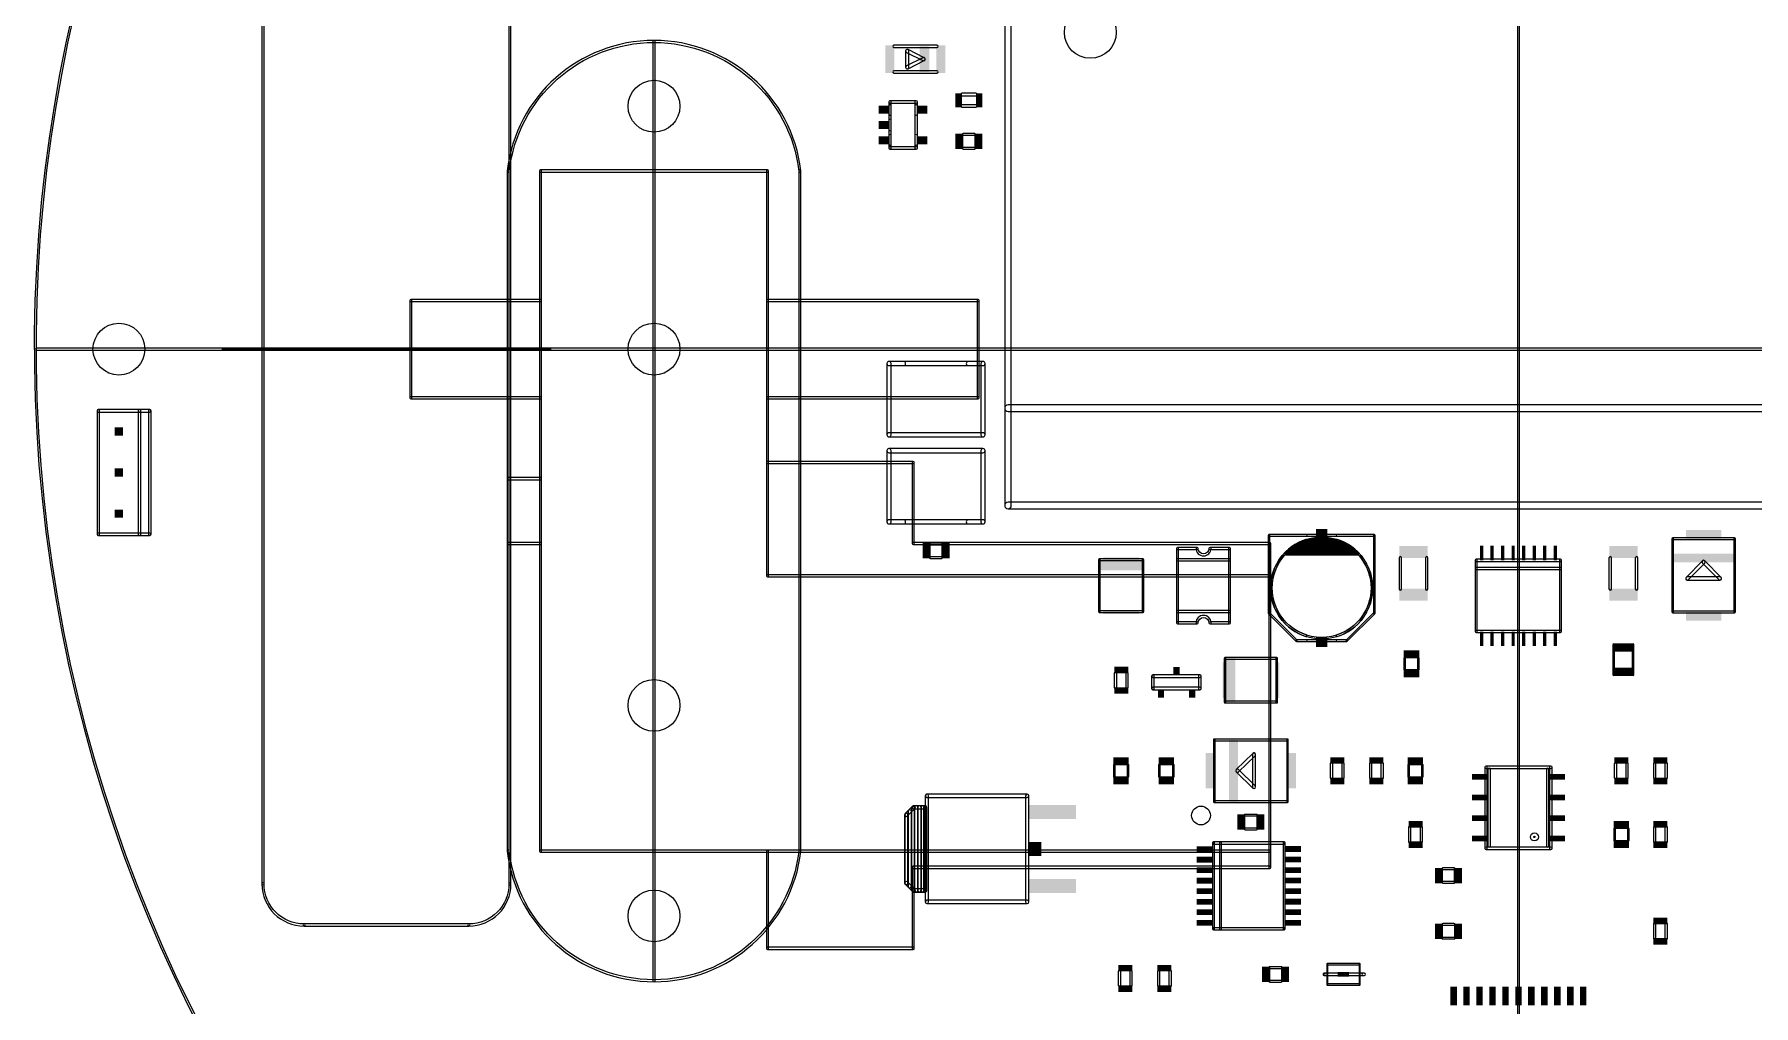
# Model space of a CAD drawing. Extents: x -92 to 94, y -92 to 86.
# Drawn here: x -91.6 to 14.5, y -40.5 to 19.4 of the extents above; entities that cross this region are included whole.
import ezdxf

# ---------------------------------------------------------------- set-up
doc = ezdxf.new("R2010")
doc.units = 0
for name, color, linetype in [('20', 178, 'CONTINUOUS'), ('21', 6, 'CONTINUOUS'), ('51', 251, 'CONTINUOUS')]:
    doc.layers.add(name, color=color, linetype=linetype)

# ---------------------------------------------------------------- blocks, each defined once
blk = doc.blocks.new('RECT')
blk.add_solid([(-0.5, -0.5), (0.5, -0.5), (-0.5, 0.5), (0.5, 0.5)])

msp = doc.modelspace()

# ---------------------------------------------------------------- linework, layer by layer
at = {"layer": '20'}
for points in [[(-30.4589, 86.3001, 1), (-30.5011, 86.4199, 5.8333), (30.5011, 86.4199, 1), (30.4589, 86.3001, -5.8333)], [(-77.4065, -33.02), (-77.4065, 33.02, 1), (-77.5335, 33.02), (-77.5335, -33.02, 1)], [(-62.2935, 33.02), (-62.2935, -33.02, 1), (-62.1665, -33.02), (-62.1665, 33.02, 1)], [(-77.4065, -33.02, 1), (-77.5335, -33.02, 0.4142), (-74.93, -35.6235, 1), (-74.93, -35.4965, -0.4142)], [(-77.4065, -33.02, 1), (-77.5335, -33.02, 0.4142), (-74.93, -35.6235, 1), (-74.93, -35.4965, -0.4142)], [(-77.4065, -33.02, 1), (-77.5335, -33.02, 0.4142), (-74.93, -35.6235, 1), (-74.93, -35.4965, -0.4142)], [(-64.77, -35.4965, 1), (-64.77, -35.6235, 0.4142), (-62.1665, -33.02, 1), (-62.2935, -33.02, -0.4142)], [(-64.77, -35.4965, 1), (-64.77, -35.6235, 0.4142), (-62.1665, -33.02, 1), (-62.2935, -33.02, -0.4142)], [(-64.77, -35.4965, 1), (-64.77, -35.6235, 0.4142), (-62.1665, -33.02, 1), (-62.2935, -33.02, -0.4142)], [(-64.77, -35.4965), (-74.93, -35.4965, 1), (-74.93, -35.6235), (-64.77, -35.6235, 1)]]:
    msp.add_lwpolyline(points, format="xyb", close=True, dxfattribs=at)
for centre in [(-26.416, 19.558), (-53.34, 15), (-86.36, 0), (-53.34, 0), (-53.34, -22), (-53.34, -35)]:
    msp.add_circle(centre, 1.6, dxfattribs=at)
at = {"layer": '21'}
for points in [[(-31.6992, 48.348), (-31.6992, -9.652, 1), (-31.2928, -9.652), (-31.2928, 48.348, 1)], [(-44.4031, 10.9926, 1), (-44.2769, 11.0074, 0.8889), (-62.4031, 11.0074, 1), (-62.2769, 10.9926, -0.8889)], [(-36.6656, 17.9979), (-37.6656, 18.4979, 1), (-37.7564, 18.3161), (-36.7564, 17.8161, 1)], [(-37.8126, 18.407), (-37.8126, 17.407, 1), (-37.6094, 17.407), (-37.6094, 18.407, 1)], [(-37.6656, 17.3161), (-36.6656, 17.8161, 1), (-36.7564, 17.9979), (-37.7564, 17.4979, 1)], [(-38.783, 15.1888), (-37.163, 15.1888, 1), (-37.163, 15.3412), (-38.783, 15.3412, 1)], [(-38.7068, 15.171), (-38.7068, 15.265, 1), (-38.8592, 15.265), (-38.8592, 15.171, 1)], [(-37.2392, 15.265), (-37.2392, 15.171, 1), (-37.0868, 15.171), (-37.0868, 15.265, 1)], [(-38.7068, 14.271), (-38.7068, 14.365, 1), (-38.8592, 14.365), (-38.8592, 14.271, 1)], [(-37.2392, 14.365), (-37.2392, 13.321, 1), (-37.0868, 13.321), (-37.0868, 14.365, 1)], [(-38.7068, 13.321), (-38.7068, 13.415, 1), (-38.8592, 13.415), (-38.8592, 13.321, 1)], [(-38.7068, 12.421), (-38.7068, 12.515, 1), (-38.8592, 12.515), (-38.8592, 12.421, 1)], [(-37.163, 12.4972), (-38.783, 12.4972, 1), (-38.783, 12.3448), (-37.163, 12.3448, 1)], [(-37.2392, 12.515), (-37.2392, 12.421, 1), (-37.0868, 12.421), (-37.0868, 12.515, 1)], [(-62.4035, 11), (-62.4035, -31, 1), (-62.2765, -31), (-62.2765, 11, 1)], [(-44.4035, 11), (-44.4035, -31, 1), (-44.2765, -31), (-44.2765, 11, 1)], [(-38.714, -5.29), (-38.714, -0.89, 1), (-38.968, -0.89), (-38.968, -5.29, 1)], [(-38.841, -1.017), (-37.941, -1.017, 1), (-37.941, -0.763), (-38.841, -0.763, 1)], [(-33.041, -0.763), (-33.941, -0.763, 1), (-33.941, -1.017), (-33.041, -1.017, 1)], [(-32.914, -5.29), (-32.914, -0.89, 1), (-33.168, -0.89), (-33.168, -5.29, 1)], [(-87.63, -3.8862), (-85.09, -3.8862, 1), (-85.09, -3.7338), (-87.63, -3.7338, 1)], [(-87.7062, -3.81), (-87.7062, -11.43, 1), (-87.5538, -11.43), (-87.5538, -3.81, 1)], [(-85.0138, -11.43), (-85.0138, -3.81, 1), (-85.1662, -3.81), (-85.1662, -11.43, 1)], [(-85.09, -3.8862), (-84.455, -3.8862, 1), (-84.455, -3.7338), (-85.09, -3.7338, 1)], [(-84.3788, -11.43), (-84.3788, -3.81, 1), (-84.5312, -3.81), (-84.5312, -11.43, 1)], [(-33.041, -5.163), (-38.841, -5.163, 1), (-38.841, -5.417), (-33.041, -5.417, 1)], [(-38.841, -6.394), (-33.041, -6.394, 1), (-33.041, -6.14), (-38.841, -6.14, 1)], [(-38.968, -6.267), (-38.968, -10.667, 1), (-38.714, -10.667), (-38.714, -6.267, 1)], [(-33.168, -6.267), (-33.168, -10.667, 1), (-32.914, -10.667), (-32.914, -6.267, 1)], [(-31.496, -9.8552), (30.504, -9.8552, 1), (30.504, -9.4488), (-31.496, -9.4488, 1)], [(-38.841, -10.794), (-37.941, -10.794, 1), (-37.941, -10.54), (-38.841, -10.54, 1)], [(-33.041, -10.54), (-33.941, -10.54, 1), (-33.941, -10.794), (-33.041, -10.794, 1)], [(-85.09, -11.3538), (-87.63, -11.3538, 1), (-87.63, -11.5062), (-85.09, -11.5062, 1)], [(-84.455, -11.3538), (-85.09, -11.3538, 1), (-85.09, -11.5062), (-84.455, -11.5062, 1)], [(-15.3442, -16.3), (-15.3442, -11.5, 1), (-15.4458, -11.5), (-15.4458, -16.3, 1)], [(-15.395, -11.5508), (-13.095, -11.5508, 1), (-13.095, -11.4492), (-15.395, -11.4492, 1)], [(-11.195, -11.5508), (-8.895, -11.5508, 1), (-8.895, -11.4492), (-11.195, -11.4492, 1)], [(-8.9458, -11.5), (-8.9458, -16.3, 1), (-8.8442, -16.3), (-8.8442, -11.5, 1)], [(9.4742, -11.7094), (9.4742, -16.2306, 1), (9.5758, -16.2306), (9.5758, -11.7094, 1)], [(13.2842, -11.7094), (13.2842, -16.2306, 1), (13.3858, -16.2306), (13.3858, -11.7094, 1)], [(-13.0794, -11.8484, 1), (-13.1106, -11.7516, 0.7285), (-13.1106, -17.7484, 1), (-13.0794, -17.6516, -0.7285)], [(-11.2106, -17.6516, 1), (-11.1794, -17.7484, 0.7285), (-11.1794, -11.7516, 1), (-11.2106, -11.8484, -0.7285)], [(11.3573, -13.069), (10.3573, -14.092, 1), (10.5027, -14.234), (11.5027, -13.211, 1)], [(12.5027, -14.092), (11.5027, -13.069, 1), (11.3573, -13.211), (12.3573, -14.234, 1)], [(10.43, -14.2646), (12.43, -14.2646, 1), (12.43, -14.0614), (10.43, -14.0614, 1)], [(-13.6591, -17.9641), (-15.3591, -16.2641, 1), (-15.4309, -16.3359), (-13.7309, -18.0359, 1)], [(-8.9309, -16.2641), (-10.6309, -17.9641, 1), (-10.5591, -18.0359), (-8.8591, -16.3359, 1)], [(-13.095, -17.9492), (-13.695, -17.9492, 1), (-13.695, -18.0508), (-13.095, -18.0508, 1)], [(-10.595, -17.9492), (-11.195, -17.9492, 1), (-11.195, -18.0508), (-10.595, -18.0508, 1)], [(-22.479, -20.955), (-22.479, -20.193, 1), (-22.6314, -20.193), (-22.6314, -20.955, 1)], [(-22.5552, -20.2692), (-19.6596, -20.2692, 1), (-19.6596, -20.1168), (-22.5552, -20.1168, 1)], [(-19.7358, -20.193), (-19.7358, -20.955, 1), (-19.5834, -20.955), (-19.5834, -20.193, 1)], [(-19.6596, -20.8788), (-22.5552, -20.8788, 1), (-22.5552, -21.0312), (-19.6596, -21.0312, 1)], [(-18.7706, -24.1808), (-14.2494, -24.1808, 1), (-14.2494, -24.0792), (-18.7706, -24.0792, 1)], [(-16.388, -24.9623), (-17.411, -25.9623, 1), (-17.269, -26.1077), (-16.246, -25.1077, 1)], [(-16.2154, -27.035), (-16.2154, -25.035, 1), (-16.4186, -25.035), (-16.4186, -27.035, 1)], [(-17.411, -26.1077), (-16.388, -27.1077, 1), (-16.246, -26.9623), (-17.269, -25.9623, 1)], [(2, -25.7448), (-2, -25.7448, 1), (-2, -25.8972), (2, -25.8972, 1)], [(-1.9238, -30.821), (-1.9238, -25.821, 1), (-2.0762, -25.821), (-2.0762, -30.821, 1)], [(2.0762, -30.821), (2.0762, -25.821, 1), (1.9238, -25.821), (1.9238, -30.821, 1)], [(-36.5014, -27.686), (-30.307, -27.6856, 1), (-30.307, -27.4824), (-36.5014, -27.4828, 1)], [(-30.4086, -27.584), (-30.4086, -34.138, 1), (-30.2054, -34.138), (-30.2054, -27.584, 1)], [(-18.7706, -27.9908), (-14.2494, -27.9908, 1), (-14.2494, -27.8892), (-18.7706, -27.8892, 1)], [(-14.487, -30.4335), (-18.787, -30.4335, 1), (-18.787, -30.5605), (-14.487, -30.5605, 1)], [(-2, -30.8972), (2, -30.8972, 1), (2, -30.7448), (-2, -30.7448, 1)], [(-62.2769, -30.9926, 1), (-62.4031, -31.0074, 0.8889), (-44.2769, -31.0074, 1), (-44.4031, -30.9926, -0.8889)], [(-30.307, -34.0364), (-36.5014, -34.036, 1), (-36.5014, -34.2392), (-30.307, -34.2396, 1)], [(-14.487, -35.7335), (-18.787, -35.7335, 1), (-18.787, -35.8605), (-14.487, -35.8605, 1)], [(-11.795, -38.018), (-9.795, -38.018, 1), (-9.795, -37.948), (-11.795, -37.948, 1)], [(-9.495, -38.5445), (-11.995, -38.5445, 1), (-11.995, -38.6715), (-9.495, -38.6715, 1)], [(-9.795, -39.198), (-11.795, -39.198, 1), (-11.795, -39.268), (-9.795, -39.268, 1)]]:
    msp.add_lwpolyline(points, format="xyb", close=True, dxfattribs=at)
for centre, radius in [((-19.587, -28.797), 0.58), ((0.9906, -30.1244), 0.2452), ((0.9906, -30.1244), 0.042)]:
    msp.add_circle(centre, radius, dxfattribs=at)
at = {"layer": '51'}
msp.add_line((-80.01, 0), (-59.69, 0), dxfattribs=at)
for points in [[(-0.0635, 74.93), (-0.0635, -91.44, 1), (0.0635, -91.44), (0.0635, 74.93, 1)], [(-53.4035, 19), (-53.4035, -39, 1), (-53.2765, -39), (-53.2765, 19, 1)], [(-38.5318, 18.6182), (-35.8902, 18.6182, 1), (-35.8902, 18.7706), (-38.5318, 18.7706, 1)], [(-38.5318, 17.0434), (-35.8902, 17.0434, 1), (-35.8902, 17.1958), (-38.5318, 17.1958, 1)], [(-38.7068, 12.421), (-38.7068, 15.265, 1), (-38.8592, 15.265), (-38.8592, 12.421, 1)], [(-37.2392, 15.265), (-37.2392, 12.421, 1), (-37.0868, 12.421), (-37.0868, 15.265, 1)], [(-33.477, 15.7992), (-34.341, 15.7992, 1), (-34.341, 15.6468), (-33.477, 15.6468, 1)], [(-34.341, 14.9348), (-33.477, 14.9348, 1), (-33.477, 15.0872), (-34.341, 15.0872, 1)], [(-34.265, 13.2082), (-33.553, 13.2082, 1), (-33.553, 13.3098), (-34.265, 13.3098, 1)], [(-34.265, 12.3572), (-33.553, 12.3572, 1), (-33.553, 12.4588), (-34.265, 12.4588, 1)], [(-60.34, 10.9365), (-46.34, 10.9365, 1), (-46.34, 11.0635), (-60.34, 11.0635, 1)], [(-60.4035, 11), (-60.4035, 3, 1), (-60.2765, 3), (-60.2765, 11, 1)], [(-46.4035, 11), (-46.4035, 3, 1), (-46.2765, 3), (-46.2765, 11, 1)], [(-60.34, 3.0635), (-68.34, 3.0635, 1), (-68.34, 2.9365), (-60.34, 2.9365, 1)], [(-68.4035, 3), (-68.4035, 0, 1), (-68.2765, 0), (-68.2765, 3, 1)], [(-60.4035, 3), (-60.4035, -3, 1), (-60.2765, -3), (-60.2765, 3, 1)], [(-46.4035, 3), (-46.4035, -3, 1), (-46.2765, -3), (-46.2765, 3, 1)], [(-46.34, 2.9365), (-33.34, 2.9365, 1), (-33.34, 3.0635), (-46.34, 3.0635, 1)], [(-33.4035, 3), (-33.4035, -3, 1), (-33.2765, -3), (-33.2765, 3, 1)], [(91.44, 0.0635), (-91.44, 0.0635, 1), (-91.44, -0.0635), (91.44, -0.0635, 1)], [(-68.34, -0.0635), (-33.34, -0.0635, 1), (-33.34, 0.0635), (-68.34, 0.0635, 1)], [(-68.4035, 0), (-68.4035, -3, 1), (-68.2765, -3), (-68.2765, 0, 1)], [(-38.714, -5.29), (-38.714, -0.89, 1), (-38.968, -0.89), (-38.968, -5.29, 1)], [(-38.841, -1.017), (-33.041, -1.017, 1), (-33.041, -0.763), (-38.841, -0.763, 1)], [(-33.168, -0.89), (-33.168, -5.29, 1), (-32.914, -5.29), (-32.914, -0.89, 1)], [(-60.34, -2.9365), (-68.34, -2.9365, 1), (-68.34, -3.0635), (-60.34, -3.0635, 1)], [(-60.4035, -3), (-60.4035, -8, 1), (-60.2765, -8), (-60.2765, -3, 1)], [(-46.4035, -3), (-46.4035, -7, 1), (-46.2765, -7), (-46.2765, -3, 1)], [(-46.34, -3.0635), (-33.34, -3.0635, 1), (-33.34, -2.9365), (-46.34, -2.9365, 1)], [(30.504, -3.4488), (-31.496, -3.4488, 1), (-31.496, -3.8552), (30.504, -3.8552, 1)], [(-33.041, -5.163), (-38.841, -5.163, 1), (-38.841, -5.417), (-33.041, -5.417, 1)], [(-38.841, -6.394), (-33.041, -6.394, 1), (-33.041, -6.14), (-38.841, -6.14, 1)], [(-38.714, -10.667), (-38.714, -6.267, 1), (-38.968, -6.267), (-38.968, -10.667, 1)], [(-33.168, -6.267), (-33.168, -10.667, 1), (-32.914, -10.667), (-32.914, -6.267, 1)], [(-46.4035, -7), (-46.4035, -14, 1), (-46.2765, -14), (-46.2765, -7, 1)], [(-46.34, -7.0635), (-37.34, -7.0635, 1), (-37.34, -6.9365), (-46.34, -6.9365, 1)], [(-37.4035, -7), (-37.4035, -12, 1), (-37.2765, -12), (-37.2765, -7, 1)], [(-60.34, -7.9365), (-62.34, -7.9365, 1), (-62.34, -8.0635), (-60.34, -8.0635, 1)], [(-62.4035, -8), (-62.4035, -12, 1), (-62.2765, -12), (-62.2765, -8, 1)], [(-60.4035, -8), (-60.4035, -12, 1), (-60.2765, -12), (-60.2765, -8, 1)], [(-33.041, -10.54), (-38.841, -10.54, 1), (-38.841, -10.794), (-33.041, -10.794, 1)], [(-15.3442, -16.3), (-15.3442, -11.5, 1), (-15.4458, -11.5), (-15.4458, -16.3, 1)], [(-15.395, -11.5508), (-8.895, -11.5508, 1), (-8.895, -11.4492), (-15.395, -11.4492, 1)], [(-12.1529, -11.6498), (-13.1029, -11.7998, 1), (-13.0871, -11.9002), (-12.1371, -11.7502, 1)], [(-12.2974, -11.716), (-12.2974, -12.6, 1), (-12.1958, -12.6), (-12.1958, -11.716, 1)], [(-11.2366, -11.7999), (-12.1366, -11.6499, 1), (-12.1534, -11.7501), (-11.2534, -11.9001, 1)], [(-12.1958, -11.7), (-12.1958, -12.6, 1), (-12.0942, -12.6), (-12.0942, -11.7, 1)], [(-12.0942, -11.7169), (-12.0942, -12.6, 1), (-11.9926, -12.6), (-11.9926, -11.7169, 1)], [(-8.9458, -11.5), (-8.9458, -16.3, 1), (-8.8442, -16.3), (-8.8442, -11.5, 1)], [(9.525, -11.7602), (13.335, -11.7602, 1), (13.335, -11.6586), (9.525, -11.6586, 1)], [(-62.34, -12.0635), (-60.34, -12.0635, 1), (-60.34, -11.9365), (-62.34, -11.9365, 1)], [(-60.4035, -12), (-60.4035, -31, 1), (-60.2765, -31), (-60.2765, -12, 1)], [(-37.34, -12.0635), (-15.34, -12.0635, 1), (-15.34, -11.9365), (-37.34, -11.9365, 1)], [(-35.585, -11.9762), (-36.297, -11.9762, 1), (-36.297, -12.0778), (-35.585, -12.0778, 1)], [(-20.9675, -13.005), (-20.9675, -12.305, 1), (-21.0945, -12.305), (-21.0945, -13.005, 1)], [(-21.031, -12.3685), (-19.831, -12.3685, 1), (-19.831, -12.2415), (-21.031, -12.2415, 1)], [(-19.7675, -12.305, 1), (-19.8945, -12.305, 1), (-18.9675, -12.305, 1), (-19.0945, -12.305, -1)], [(-19.031, -12.3685), (-17.831, -12.3685, 1), (-17.831, -12.2415), (-19.031, -12.2415, 1)], [(-17.8945, -12.305), (-17.8945, -13.005, 1), (-17.7675, -13.005), (-17.7675, -12.305, 1)], [(-15.4035, -12), (-15.4035, -14, 1), (-15.2765, -14), (-15.2765, -12, 1)], [(-9.895, -12.5992), (-14.345, -12.5992, 1), (-14.345, -12.7008), (-9.895, -12.7008, 1)], [(-13.8267, -12.1603), (-14.3267, -12.5603, 1), (-14.2633, -12.6397), (-13.7633, -12.2397, 1)], [(-14.295, -12.6508), (-10.045, -12.6508, 1), (-10.045, -12.5492), (-14.295, -12.5492, 1)], [(-14.3294, -12.5869), (-14.3294, -12.6, 1), (-14.2278, -12.6), (-14.2278, -12.5869, 1)], [(-14.2278, -12.5056), (-14.2278, -12.6, 1), (-14.1262, -12.6), (-14.1262, -12.5056, 1)], [(-14.1262, -12.4243), (-14.1262, -12.6, 1), (-14.0246, -12.6), (-14.0246, -12.4243, 1)], [(-14.0246, -12.343), (-14.0246, -12.6, 1), (-13.923, -12.6), (-13.923, -12.343, 1)], [(-13.923, -12.2618), (-13.923, -12.6, 1), (-13.8214, -12.6), (-13.8214, -12.2618, 1)], [(-13.1177, -11.8046), (-13.8177, -12.1546, 1), (-13.7723, -12.2454), (-13.0723, -11.8954, 1)], [(-13.8214, -12.1878), (-13.8214, -12.6, 1), (-13.7198, -12.6), (-13.7198, -12.1878, 1)], [(-13.7198, -12.137), (-13.7198, -12.6, 1), (-13.6182, -12.6), (-13.6182, -12.137, 1)], [(-13.6182, -12.0862), (-13.6182, -12.6, 1), (-13.5166, -12.6), (-13.5166, -12.0862, 1)], [(-13.5166, -12.0354), (-13.5166, -12.6, 1), (-13.415, -12.6), (-13.415, -12.0354, 1)], [(-13.415, -11.9846), (-13.415, -12.6, 1), (-13.3134, -12.6), (-13.3134, -11.9846, 1)], [(-13.3134, -11.9338), (-13.3134, -12.6, 1), (-13.2118, -12.6), (-13.2118, -11.9338, 1)], [(-13.2118, -11.883), (-13.2118, -12.6, 1), (-13.1102, -12.6), (-13.1102, -11.883, 1)], [(-13.1102, -11.8444), (-13.1102, -12.6, 1), (-13.0086, -12.6), (-13.0086, -11.8444, 1)], [(-13.0086, -11.8283), (-13.0086, -12.6, 1), (-12.907, -12.6), (-12.907, -11.8283, 1)], [(-12.907, -11.8123), (-12.907, -12.6, 1), (-12.8054, -12.6), (-12.8054, -11.8123, 1)], [(-12.8054, -11.7963), (-12.8054, -12.6, 1), (-12.7038, -12.6), (-12.7038, -11.7963, 1)], [(-12.7038, -11.7802), (-12.7038, -12.6, 1), (-12.6022, -12.6), (-12.6022, -11.7802, 1)], [(-12.6022, -11.7642), (-12.6022, -12.6, 1), (-12.5006, -12.6), (-12.5006, -11.7642, 1)], [(-12.5006, -11.7481), (-12.5006, -12.6, 1), (-12.399, -12.6), (-12.399, -11.7481, 1)], [(-12.399, -11.7321), (-12.399, -12.6, 1), (-12.2974, -12.6), (-12.2974, -11.7321, 1)], [(-11.9926, -11.7339), (-11.9926, -12.6, 1), (-11.891, -12.6), (-11.891, -11.7339, 1)], [(-11.891, -11.7508), (-11.891, -12.6, 1), (-11.7894, -12.6), (-11.7894, -11.7508, 1)], [(-11.7894, -11.7677), (-11.7894, -12.6, 1), (-11.6878, -12.6), (-11.6878, -11.7677, 1)], [(-11.6878, -11.7847), (-11.6878, -12.6, 1), (-11.5862, -12.6), (-11.5862, -11.7847, 1)], [(-11.5862, -11.8016), (-11.5862, -12.6, 1), (-11.4846, -12.6), (-11.4846, -11.8016, 1)], [(-11.4846, -11.8185), (-11.4846, -12.6, 1), (-11.383, -12.6), (-11.383, -11.8185, 1)], [(-11.383, -11.8355), (-11.383, -12.6, 1), (-11.2814, -12.6), (-11.2814, -11.8355, 1)], [(-10.525, -12.1033), (-11.225, -11.8033, 1), (-11.265, -11.8967), (-10.565, -12.1967, 1)], [(-11.2814, -11.8562), (-11.2814, -12.6, 1), (-11.1798, -12.6), (-11.1798, -11.8562, 1)], [(-11.1798, -11.8997), (-11.1798, -12.6, 1), (-11.0782, -12.6), (-11.0782, -11.8997, 1)], [(-11.0782, -11.9433), (-11.0782, -12.6, 1), (-10.9766, -12.6), (-10.9766, -11.9433, 1)], [(-10.9766, -11.9868), (-10.9766, -12.6, 1), (-10.875, -12.6), (-10.875, -11.9868, 1)], [(-10.875, -12.0303), (-10.875, -12.6, 1), (-10.7734, -12.6), (-10.7734, -12.0303, 1)], [(-10.7734, -12.0739), (-10.7734, -12.6, 1), (-10.6718, -12.6), (-10.6718, -12.0739, 1)], [(-10.6718, -12.1174), (-10.6718, -12.6, 1), (-10.5702, -12.6), (-10.5702, -12.1174, 1)], [(-9.9628, -12.5607), (-10.5128, -12.1107, 1), (-10.5772, -12.1893), (-10.0272, -12.6393, 1)], [(-10.5702, -12.1709), (-10.5702, -12.6, 1), (-10.4686, -12.6), (-10.4686, -12.1709, 1)], [(-10.4686, -12.2541), (-10.4686, -12.6, 1), (-10.367, -12.6), (-10.367, -12.2541, 1)], [(-10.367, -12.3372), (-10.367, -12.6, 1), (-10.2654, -12.6), (-10.2654, -12.3372, 1)], [(-10.2654, -12.4203), (-10.2654, -12.6, 1), (-10.1638, -12.6), (-10.1638, -12.4203, 1)], [(-10.1638, -12.5035), (-10.1638, -12.6, 1), (-10.0622, -12.6), (-10.0622, -12.5035, 1)], [(-10.045, -12.6508), (-9.995, -12.6508, 1), (-9.995, -12.5492), (-10.045, -12.5492, 1)], [(-10.0622, -12.5866), (-10.0622, -12.6, 1), (-9.9606, -12.6), (-9.9606, -12.5866, 1)], [(-35.585, -12.8272), (-36.297, -12.8272, 1), (-36.297, -12.9288), (-35.585, -12.9288, 1)], [(-25.8102, -16.205), (-25.8102, -13.005, 1), (-25.9118, -13.005), (-25.9118, -16.205, 1)], [(-25.861, -13.0558), (-23.161, -13.0558, 1), (-23.161, -12.9542), (-25.861, -12.9542, 1)], [(-23.2118, -13.005), (-23.2118, -16.205, 1), (-23.1102, -16.205), (-23.1102, -13.005, 1)], [(-20.9675, -16.205), (-20.9675, -13.005, 1), (-21.0945, -13.005), (-21.0945, -16.205, 1)], [(-17.831, -12.9415), (-21.031, -12.9415, 1), (-21.031, -13.0685), (-17.831, -13.0685, 1)], [(-17.8945, -13.005), (-17.8945, -16.205, 1), (-17.7675, -16.205), (-17.7675, -13.005, 1)], [(-7.366, -12.8905), (-7.366, -14.8082, 1), (-7.2136, -14.8082), (-7.2136, -12.8905, 1)], [(-5.7404, -12.8905), (-5.7404, -14.8082, 1), (-5.588, -14.8082), (-5.588, -12.8905, 1)], [(2.6, -12.9765), (-2.6, -12.9765, 1), (-2.6, -13.1035), (2.6, -13.1035, 1)], [(-2.6635, -13.04), (-2.6635, -13.54, 1), (-2.5365, -13.54), (-2.5365, -13.04, 1)], [(-2.6635, -13.54), (-2.6635, -17.44, 1), (-2.5365, -17.44), (-2.5365, -13.54, 1)], [(2.6, -13.4765), (-2.6, -13.4765, 1), (-2.6, -13.6035), (2.6, -13.6035, 1)], [(2.6635, -13.54), (2.6635, -13.04, 1), (2.5365, -13.04), (2.5365, -13.54, 1)], [(2.6635, -17.44), (2.6635, -13.54, 1), (2.5365, -13.54), (2.5365, -17.44, 1)], [(5.588, -12.8905), (5.588, -14.8082, 1), (5.7404, -14.8082), (5.7404, -12.8905, 1)], [(7.2136, -12.8905), (7.2136, -14.8082, 1), (7.366, -14.8082), (7.366, -12.8905, 1)], [(-46.34, -14.0635), (-15.34, -14.0635, 1), (-15.34, -13.9365), (-46.34, -13.9365, 1)], [(-15.4035, -14), (-15.4035, -31, 1), (-15.2765, -31), (-15.2765, -14, 1)], [(-23.161, -16.1542), (-25.861, -16.1542, 1), (-25.861, -16.2558), (-23.161, -16.2558, 1)], [(-20.9675, -16.905), (-20.9675, -16.205, 1), (-21.0945, -16.205), (-21.0945, -16.905, 1)], [(-17.831, -16.1415), (-21.031, -16.1415, 1), (-21.031, -16.2685), (-17.831, -16.2685, 1)], [(-19.831, -16.8415), (-21.031, -16.8415, 1), (-21.031, -16.9685), (-19.831, -16.9685, 1)], [(-19.0945, -16.905, 1), (-18.9675, -16.905, 1), (-19.8945, -16.905, 1), (-19.7675, -16.905, -1)], [(-17.831, -16.8415), (-19.031, -16.8415, 1), (-19.031, -16.9685), (-17.831, -16.9685, 1)], [(-17.8945, -16.205), (-17.8945, -16.905, 1), (-17.7675, -16.905), (-17.7675, -16.205, 1)], [(-13.6591, -17.9641), (-15.3591, -16.2641, 1), (-15.4309, -16.3359), (-13.7309, -18.0359, 1)], [(-8.9309, -16.2641), (-10.6309, -17.9641, 1), (-10.5591, -18.0359), (-8.8591, -16.3359, 1)], [(9.525, -16.2814), (13.335, -16.2814, 1), (13.335, -16.1798), (9.525, -16.1798, 1)], [(-10.595, -17.9492), (-13.695, -17.9492, 1), (-13.695, -18.0508), (-10.595, -18.0508, 1)], [(-2.6, -17.5035), (2.6, -17.5035, 1), (2.6, -17.3765), (-2.6, -17.3765, 1)], [(-18.11, -19.1478), (-14.91, -19.1478, 1), (-14.91, -19.0462), (-18.11, -19.0462, 1)], [(-18.0592, -21.797), (-18.0592, -19.097, 1), (-18.1608, -19.097), (-18.1608, -21.797, 1)], [(-14.9608, -19.097), (-14.9608, -21.797, 1), (-14.8592, -21.797), (-14.8592, -19.097, 1)], [(-7.0738, -19.075), (-7.0738, -19.787, 1), (-6.9722, -19.787), (-6.9722, -19.075, 1)], [(-6.2228, -19.075), (-6.2228, -19.787, 1), (-6.1212, -19.787), (-6.1212, -19.075, 1)], [(5.9278, -20.102), (5.9278, -18.252, 1), (5.8262, -18.252), (5.8262, -20.102, 1)], [(7.0262, -18.252), (7.0262, -20.102, 1), (7.1278, -20.102), (7.1278, -18.252, 1)], [(-24.9432, -20.015), (-24.9432, -20.879, 1), (-24.7908, -20.879), (-24.7908, -20.015, 1)], [(-24.0788, -20.879), (-24.0788, -20.015, 1), (-24.2312, -20.015), (-24.2312, -20.879, 1)], [(-14.91, -21.7462), (-18.11, -21.7462, 1), (-18.11, -21.8478), (-14.91, -21.8478, 1)], [(-18.7198, -27.94), (-18.7198, -24.13, 1), (-18.8214, -24.13), (-18.8214, -27.94, 1)], [(-14.1986, -27.94), (-14.1986, -24.13, 1), (-14.3002, -24.13), (-14.3002, -27.94, 1)], [(-24.8922, -26.391), (-24.8922, -25.679, 1), (-24.9938, -25.679), (-24.9938, -26.391, 1)], [(-24.0412, -26.391), (-24.0412, -25.679, 1), (-24.1428, -25.679), (-24.1428, -26.391, 1)], [(-22.0982, -26.391), (-22.0982, -25.679, 1), (-22.1998, -25.679), (-22.1998, -26.391, 1)], [(-21.2472, -26.391), (-21.2472, -25.679, 1), (-21.3488, -25.679), (-21.3488, -26.391, 1)], [(-11.6082, -25.603), (-11.6082, -26.467, 1), (-11.4558, -26.467), (-11.4558, -25.603, 1)], [(-10.7438, -26.467), (-10.7438, -25.603, 1), (-10.8962, -25.603), (-10.8962, -26.467, 1)], [(-9.1952, -25.603), (-9.1952, -26.467, 1), (-9.0428, -26.467), (-9.0428, -25.603, 1)], [(-8.3308, -26.467), (-8.3308, -25.603, 1), (-8.4832, -25.603), (-8.4832, -26.467, 1)], [(-6.7312, -26.391), (-6.7312, -25.679, 1), (-6.8328, -25.679), (-6.8328, -26.391, 1)], [(-5.8802, -26.391), (-5.8802, -25.679, 1), (-5.9818, -25.679), (-5.9818, -26.391, 1)], [(-1.8792, -25.959), (-1.8792, -30.683, 1), (-1.7268, -30.683), (-1.7268, -25.959, 1)], [(1.8792, -30.683), (1.8792, -25.959, 1), (1.7268, -25.959), (1.7268, -30.683, 1)], [(5.9178, -25.603), (5.9178, -26.467, 1), (6.0702, -26.467), (6.0702, -25.603, 1)], [(6.7822, -26.467), (6.7822, -25.603, 1), (6.6298, -25.603), (6.6298, -26.467, 1)], [(8.3308, -25.603), (8.3308, -26.467, 1), (8.4832, -26.467), (8.4832, -25.603, 1)], [(9.1952, -26.467), (9.1952, -25.603, 1), (9.0428, -25.603), (9.0428, -26.467, 1)], [(-36.3994, -34.138), (-36.399, -27.5836, 1), (-36.6022, -27.5836), (-36.6026, -34.138, 1)], [(-37.6996, -28.8246), (-37.2424, -28.3674, 1), (-37.386, -28.2238), (-37.8432, -28.681, 1)], [(-37.7008, -28.8234), (-37.2436, -28.3662, 1), (-37.3848, -28.225), (-37.842, -28.6822, 1)], [(-37.6611, -32.9796), (-37.6611, -28.7424, 1), (-37.8609, -28.7424), (-37.8609, -32.9796, 1)], [(-37.4613, -33.1794), (-37.4613, -28.5426, 1), (-37.6611, -28.5426), (-37.6611, -33.1794, 1)], [(-37.2615, -33.3792), (-37.2615, -28.3428, 1), (-37.4613, -28.3428), (-37.4613, -33.3792, 1)], [(-37.3142, -28.3972), (-36.603, -28.3972, 1), (-36.603, -28.194), (-37.3142, -28.194, 1)], [(-37.3142, -28.3955), (-36.603, -28.3955, 1), (-36.603, -28.1957), (-37.3142, -28.1957, 1)], [(-37.0617, -33.4264), (-37.0617, -28.2956, 1), (-37.2615, -28.2956), (-37.2615, -33.4264, 1)], [(-36.8619, -33.4264), (-36.8619, -28.2956, 1), (-37.0617, -28.2956), (-37.0617, -33.4264, 1)], [(-36.6621, -33.4264), (-36.6621, -28.2956, 1), (-36.8619, -28.2956), (-36.8619, -33.4264, 1)], [(-36.7046, -28.2956), (-36.7046, -33.4264, 1), (-36.5014, -33.4264), (-36.5014, -28.2956, 1)], [(-36.7029, -28.2956), (-36.7029, -33.4264, 1), (-36.5031, -33.4264), (-36.5031, -28.2956, 1)], [(-37.6698, -32.9692), (-37.6698, -28.7528, 1), (-37.873, -28.7528), (-37.873, -32.9692, 1)], [(-37.6715, -32.9692), (-37.6715, -28.7528, 1), (-37.8713, -28.7528), (-37.8713, -32.9692, 1)], [(-16.866, -28.8288), (-16.154, -28.8288, 1), (-16.154, -28.7272), (-16.866, -28.7272, 1)], [(-16.866, -29.6798), (-16.154, -29.6798, 1), (-16.154, -29.5782), (-16.866, -29.5782, 1)], [(-6.7822, -29.54), (-6.7822, -30.404, 1), (-6.6298, -30.404), (-6.6298, -29.54, 1)], [(-5.9178, -30.404), (-5.9178, -29.54, 1), (-6.0702, -29.54), (-6.0702, -30.404, 1)], [(5.8802, -29.616), (5.8802, -30.328, 1), (5.9818, -30.328), (5.9818, -29.616, 1)], [(6.7312, -29.616), (6.7312, -30.328, 1), (6.8328, -30.328), (6.8328, -29.616, 1)], [(8.3308, -29.54), (8.3308, -30.404, 1), (8.4832, -30.404), (8.4832, -29.54, 1)], [(9.1952, -30.404), (9.1952, -29.54, 1), (9.0428, -29.54), (9.0428, -30.404, 1)], [(-18.7485, -35.797), (-18.7485, -30.497, 1), (-18.8755, -30.497), (-18.8755, -35.797, 1)], [(-18.812, -30.5605), (-18.387, -30.5605, 1), (-18.387, -30.4335), (-18.812, -30.4335, 1)], [(-18.387, -30.5605), (-14.462, -30.5605, 1), (-14.462, -30.4335), (-18.387, -30.4335, 1)], [(-18.4505, -30.497), (-18.4505, -35.797, 1), (-18.3235, -35.797), (-18.3235, -30.497, 1)], [(-14.5255, -30.497), (-14.5255, -35.797, 1), (-14.3985, -35.797), (-14.3985, -30.497, 1)], [(-60.34, -31.0635), (-46.34, -31.0635, 1), (-46.34, -30.9365), (-60.34, -30.9365, 1)], [(-46.34, -31.0635), (-15.34, -31.0635, 1), (-15.34, -30.9365), (-46.34, -30.9365, 1)], [(-46.2765, -37), (-46.2765, -31, 1), (-46.4035, -31), (-46.4035, -37, 1)], [(-15.4035, -31), (-15.4035, -32, 1), (-15.2765, -32), (-15.2765, -31, 1)], [(-37.2424, -33.3546), (-37.6996, -32.8974, 1), (-37.8432, -33.041), (-37.386, -33.4982, 1)], [(-37.2436, -33.3558), (-37.7008, -32.8986, 1), (-37.842, -33.0398), (-37.3848, -33.497, 1)], [(-15.34, -31.9365), (-37.34, -31.9365, 1), (-37.34, -32.0635), (-15.34, -32.0635, 1)], [(-37.4035, -32), (-37.4035, -37, 1), (-37.2765, -37), (-37.2765, -32, 1)], [(-4.674, -32.1308), (-3.962, -32.1308, 1), (-3.962, -32.0292), (-4.674, -32.0292, 1)], [(-4.674, -32.9818), (-3.962, -32.9818, 1), (-3.962, -32.8802), (-4.674, -32.8802, 1)], [(-36.603, -33.3248), (-37.3142, -33.3248, 1), (-37.3142, -33.528), (-36.603, -33.528, 1)], [(-36.603, -33.3265), (-37.3142, -33.3265, 1), (-37.3142, -33.5263), (-36.603, -33.5263, 1)], [(-18.387, -35.7335), (-18.812, -35.7335, 1), (-18.812, -35.8605), (-18.387, -35.8605, 1)], [(-14.462, -35.7335), (-18.387, -35.7335, 1), (-18.387, -35.8605), (-14.462, -35.8605, 1)], [(-3.962, -35.4712), (-4.674, -35.4712, 1), (-4.674, -35.5728), (-3.962, -35.5728, 1)], [(8.3308, -35.509), (8.3308, -36.373, 1), (8.4832, -36.373), (8.4832, -35.509, 1)], [(9.1952, -36.373), (9.1952, -35.509, 1), (9.0428, -35.509), (9.0428, -36.373, 1)], [(-37.34, -36.9365), (-46.34, -36.9365, 1), (-46.34, -37.0635), (-37.34, -37.0635, 1)], [(-3.962, -36.3222), (-4.674, -36.3222, 1), (-4.674, -36.4238), (-3.962, -36.4238, 1)], [(-14.63, -38.1382), (-15.342, -38.1382, 1), (-15.342, -38.2398), (-14.63, -38.2398, 1)], [(-11.76, -39.233), (-11.76, -37.983, 1), (-11.83, -37.983), (-11.83, -39.233, 1)], [(-9.83, -37.983), (-9.83, -39.233, 1), (-9.76, -39.233), (-9.76, -37.983, 1)], [(-24.6892, -38.43), (-24.6892, -39.294, 1), (-24.5368, -39.294), (-24.5368, -38.43, 1)], [(-23.8248, -39.294), (-23.8248, -38.43, 1), (-23.9772, -38.43), (-23.9772, -39.294, 1)], [(-22.2762, -38.43), (-22.2762, -39.294, 1), (-22.1238, -39.294), (-22.1238, -38.43, 1)], [(-21.4118, -39.294), (-21.4118, -38.43, 1), (-21.5642, -38.43), (-21.5642, -39.294, 1)], [(-14.63, -38.9892), (-15.342, -38.9892, 1), (-15.342, -39.0908), (-14.63, -39.0908, 1)], [(-9.695, -38.5445), (-11.895, -38.5445, 1), (-11.895, -38.6715), (-9.695, -38.6715, 1)]]:
    msp.add_lwpolyline(points, format="xyb", close=True, dxfattribs=at)
for radius in [3.1508, 3.0492]:
    msp.add_circle((-12.145, -14.75), radius, dxfattribs=at)

# ---------------------------------------------------------------- block references
at = {"layer": '21'}
for p, xscale, yscale, rotation in [((-36.6522, 17.907), 0.6096, 1.5748, 180), ((-86.36, -5.08), 0.508, 0.508, 270), ((-86.36, -7.62), 0.508, 0.508, 270), ((-86.36, -10.16), 0.508, 0.508, 270), ((-29.8244, -30.861), 0.8636, 0.762, 90), ((-10.795, -38.608), 0.7, 0.3, 180)]:
    msp.add_blockref('RECT', p, dxfattribs=dict(at, xscale=xscale, yscale=yscale, rotation=rotation))
at = {"layer": '51'}
for p, xscale, yscale, rotation in [((-38.7858, 17.907), 0.5588, 1.7272, 180), ((-35.6362, 17.907), 0.5588, 1.7272, 180), ((-39.148, 14.793), 0.5, 0.65, 270), ((-36.798, 14.793), 0.5, 0.65, 270), ((-34.544, 15.367), 0.4064, 0.8636, 180), ((-33.274, 15.367), 0.4064, 0.8636, 180), ((-39.148, 13.843), 0.5, 0.65, 270), ((-39.148, 12.893), 0.5, 0.65, 270), ((-36.798, 12.893), 0.5, 0.65, 270), ((-12.145, -11.4), 0.6, 0.7, 270), ((11.43, -11.4427), 0.5334, 2.1844, 270), ((-36.5213, -12.4511), 0.5001, 0.95, 180), ((-35.3529, -12.4511), 0.5001, 0.95, 180), ((-6.477, -12.5222), 0.7366, 1.7526, 90), ((-2.275, -12.59), 0.2, 0.9, 180), ((-1.625, -12.59), 0.2, 0.9, 180), ((-0.975, -12.59), 0.2, 0.9, 180), ((-0.325, -12.59), 0.2, 0.9, 180), ((0.325, -12.59), 0.2, 0.9, 180), ((0.975, -12.59), 0.2, 0.9, 180), ((1.625, -12.59), 0.2, 0.9, 180), ((2.275, -12.59), 0.2, 0.9, 180), ((6.477, -12.5222), 0.7366, 1.7526, 90), ((11.43, -12.895), 0.55, 3.8, 270), ((-24.511, -13.33), 0.65, 2.7, 270), ((-24.511, -12.955), 0.2, 2.2, 270), ((-6.477, -15.1638), 0.7366, 1.7526, 90), ((6.477, -15.1638), 0.7366, 1.7526, 90), ((-24.511, -16.255), 0.2, 2.2, 90), ((11.43, -16.4973), 0.5334, 2.1844, 270), ((-12.145, -18.1), 0.6, 0.7, 270), ((-2.275, -17.89), 0.2, 0.9, 180), ((-1.625, -17.89), 0.2, 0.9, 180), ((-0.975, -17.89), 0.2, 0.9, 180), ((-0.325, -17.89), 0.2, 0.9, 180), ((0.325, -17.89), 0.2, 0.9, 180), ((0.975, -17.89), 0.2, 0.9, 180), ((1.625, -17.89), 0.2, 0.9, 180), ((2.275, -17.89), 0.2, 0.9, 180), ((-6.5989, -18.8429), 0.5001, 0.95, 270), ((6.477, -18.427), 0.5, 1.3, 90), ((-24.511, -19.812), 0.4064, 0.8636, 90), ((-21.0947, -19.8882), 0.381, 0.508, 180), ((-14.86, -20.447), 0.2, 2.2, 180), ((-6.5989, -20.0113), 0.5001, 0.95, 270), ((6.477, -19.927), 0.5, 1.3, 90), ((-24.511, -21.082), 0.4064, 0.8636, 90), ((-22.0599, -21.2598), 0.381, 0.508, 180), ((-20.1295, -21.2598), 0.381, 0.508, 180), ((-24.5161, -25.4548), 0.5001, 0.95, 90), ((-21.7221, -25.4548), 0.5001, 0.95, 90), ((-11.176, -25.4), 0.4064, 0.8636, 90), ((-8.763, -25.4), 0.4064, 0.8636, 270), ((-6.3551, -25.4548), 0.5001, 0.95, 90), ((6.35, -25.4), 0.4064, 0.8636, 270), ((8.763, -25.4), 0.4064, 0.8636, 270), ((-24.5161, -26.6232), 0.5001, 0.95, 90), ((-21.7221, -26.6232), 0.5001, 0.95, 90), ((-11.176, -26.67), 0.4064, 0.8636, 90), ((-8.763, -26.67), 0.4064, 0.8636, 270), ((-6.3551, -26.6232), 0.5001, 0.95, 90), ((-2.3622, -26.416), 0.3556, 1.016, 90), ((2.3622, -26.416), 0.3556, 1.016, 90), ((6.35, -26.67), 0.4064, 0.8636, 270), ((8.763, -26.67), 0.4064, 0.8636, 270), ((-2.3622, -27.686), 0.3556, 1.016, 90), ((2.3622, -27.686), 0.3556, 1.016, 90), ((-28.7576, -28.575), 0.8636, 2.8956, 90), ((-6.35, -29.337), 0.4064, 0.8636, 90), ((-2.3622, -28.956), 0.3556, 1.016, 90), ((2.3622, -28.956), 0.3556, 1.016, 90), ((6.3551, -29.3839), 0.5001, 0.95, 270), ((8.763, -29.337), 0.4064, 0.8636, 90), ((-6.35, -30.607), 0.4064, 0.8636, 90), ((-2.3622, -30.226), 0.3556, 1.016, 90), ((2.3622, -30.226), 0.3556, 1.016, 90), ((6.3551, -30.5523), 0.5001, 0.95, 270), ((8.763, -30.607), 0.4064, 0.8636, 90), ((-28.7576, -33.147), 0.8636, 2.8956, 90), ((-4.8982, -35.9461), 0.5001, 0.95, 180), ((-3.7299, -35.9461), 0.5001, 0.95, 180), ((8.763, -35.306), 0.4064, 0.8636, 270), ((8.763, -36.576), 0.4064, 0.8636, 270), ((-24.257, -38.227), 0.4064, 0.8636, 270), ((-21.844, -38.227), 0.4064, 0.8636, 90), ((-15.5663, -38.6131), 0.5001, 0.95, 180), ((-14.3979, -38.6131), 0.5001, 0.95, 180), ((-24.257, -39.497), 0.4064, 0.8636, 270), ((-21.844, -39.497), 0.4064, 0.8636, 90)]:
    msp.add_blockref('RECT', p, dxfattribs=dict(at, xscale=xscale, yscale=yscale, rotation=rotation))
for p, xscale, yscale in [((-34.4972, 12.8321), 0.5001, 0.95), ((-33.3287, 12.8321), 0.5001, 0.95), ((-18.16, -20.447), 0.2, 2.2), ((-17.785, -20.447), 0.65, 2.7), ((-17.585, -26.035), 0.55, 3.8), ((-19.0373, -26.035), 0.5334, 2.1844), ((-13.9827, -26.035), 0.5334, 2.1844), ((-17.0982, -29.2049), 0.5001, 0.95), ((-15.9298, -29.2049), 0.5001, 0.95), ((-4.9062, -32.5069), 0.5001, 0.95), ((-3.7378, -32.5069), 0.5001, 0.95), ((-4, -39.941), 0.3998, 1.1501), ((-3.2, -39.941), 0.4, 1.1501), ((-2.3999, -39.941), 0.4, 1.1501), ((-1.6, -39.941), 0.4001, 1.1501), ((-0.8, -39.941), 0.4001, 1.1501), ((0, -39.941), 0.3998, 1.1501), ((0.8, -39.941), 0.4001, 1.1501), ((1.6, -39.941), 0.4001, 1.1501), ((2.3999, -39.941), 0.4, 1.1501), ((3.2, -39.941), 0.4, 1.1501), ((4, -39.941), 0.3998, 1.1501)]:
    msp.add_blockref('RECT', p, dxfattribs=dict(at, xscale=xscale, yscale=yscale))
at = {"layer": '51', "xscale": 0.355}
for p, rotation in [((-19.362, -30.8745), 270), ((-13.912, -30.8695), 90), ((-19.362, -31.5245), 270), ((-13.912, -31.5195), 90), ((-19.362, -32.1745), 270), ((-19.362, -32.8245), 270), ((-13.912, -32.1695), 90), ((-13.912, -32.8195), 90), ((-19.362, -33.4745), 270), ((-19.362, -34.1245), 270), ((-13.912, -33.4695), 90), ((-13.912, -34.1195), 90), ((-19.362, -34.7745), 270), ((-13.912, -34.7695), 90), ((-19.362, -35.4245), 270), ((-13.912, -35.4195), 90)]:
    msp.add_blockref('RECT', p, dxfattribs=dict(at, rotation=rotation))

doc.saveas('drawing.dxf')
